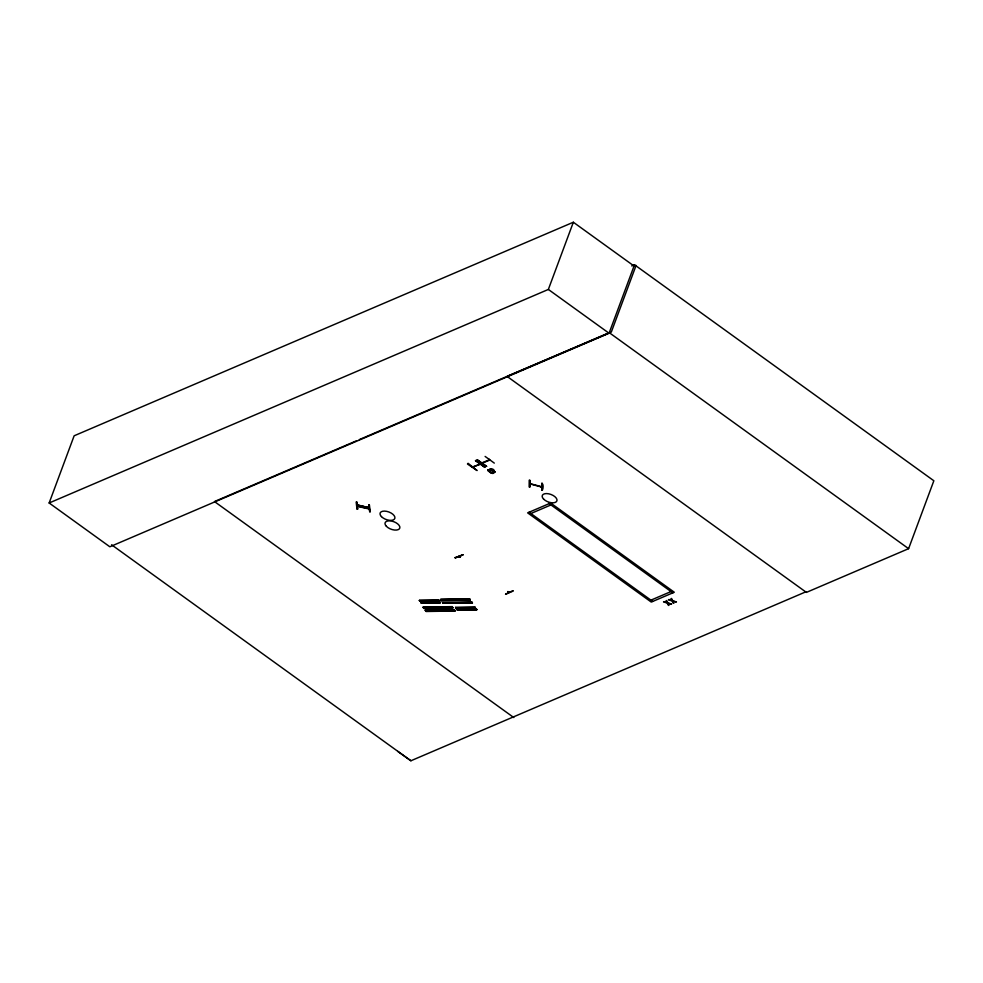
<?xml version="1.0" encoding="UTF-8"?>
<svg xmlns="http://www.w3.org/2000/svg" width="983" height="983" viewBox="0 0 983 983"><rect width="100%" height="100%" fill="white"/><g stroke="black" fill="none" stroke-linecap="round" stroke-linejoin="round"><path stroke-width="1.47" d="M529.776 486.929L529.837 480.232L529.812 487.101L529.149 486.917L529.198 480.22L529.862 480.392M529.911 483.931L531.164 483.98M540.699 486.843L541.78 486.818M541.891 490.173L541.952 483.476L541.756 490.296C543.095 491.279 544.029 483.267 541.817 483.587L542.026 483.034M357.321 506.024L369.252 508.592M369.264 509.01L357.333 506.368M475.575 460.536L484.68 467.367M475.883 460.449L485.098 467.183L475.453 460.658M485.111 456.431L494.302 463.104M908.599 548.674L609.263 332.672L507.056 376.391L806.392 592.393L908.599 548.674L933.85 480.761L634.514 264.771L609.055 333.237L109.838 546.781L49.15 502.989L74.143 435.788L573.347 222.232L634.047 266.024M357.136 504.844L369.129 507.769L357.234 505.041M357.505 508.973L356.78 501.994L357.652 509.083L356.989 508.936L357.615 508.924M370.235 511.91L369.399 504.93L368.736 504.844L369.706 511.639M467.441 464.013L477.087 470.55L468.068 463.276M486.61 466.323L477.025 459.823M479.95 463.472L479.065 464.246L479.483 463.128M479.827 463.46L479.52 464.455M49.15 502.989L548.354 289.444L573.347 222.232M488.698 460.044L488.846 459.442M488.662 460.105L489.03 459.135M488.907 460.376L489.423 459.786L481.94 462.87M454.908 557.668L463.018 554.854L455.412 557.852M487.728 470.439C496.808 464.283 496.464 479.839 487.728 470.193M487.703 470.279L490.947 468.817M491.684 473.302L487.765 470.353M491.967 473.364L495.186 471.729M495.186 471.987L490.91 468.903M512.819 590.709L505.594 594.174M636.087 265.435L611.303 332.082L507.056 376.391M549.485 502.792L549.165 503.628L672.827 592.86M459.073 556.538L460.105 557.25M472.307 467.072L473.155 466.716M489.767 460.069L489.018 460.4M363.722 507.363L363.563 506.675L363.771 507.449M463.005 554.67L455.313 557.877M472.418 466.974L480.146 464.16L472.626 467.306M482.886 462.944L482.161 463.202M489.632 460.118L482.235 463.165M477.308 459.7L486.61 466.446M541.744 487.089L529.96 483.894M631.75 265.951L634.514 264.771M356.546 440.777L214.466 501.563L513.802 717.553M359.36 439.573L505.655 376.993M530.894 513.519L550.971 504.93M650.93 600.146L671.02 591.557M397.808 751.405L410.906 760.768L805.691 591.889L806.392 592.393M460.019 557.177L459.417 556.39L460.265 556.968M508.997 592.221L507.83 591.766M508.469 592.233L507.978 591.483M505.581 594.248L513.187 591.041L512.671 590.685M530.083 483.661L541.535 486.683M419.311 600.404L419.925 601.277L439.241 600.945L438.848 600.011L419.311 600.404L438.836 600.416M440.224 602.112L420.736 602.407L440.581 602.64L421.117 602.96M421.08 602.911L440.384 602.616M440.679 599.495L470.218 599.556L470.218 600.183M438.996 600.638L419.544 600.748M440.421 599.446L469.702 598.844L470.12 599.728L440.937 600.171L441.355 600.748M423.304 607.285L423.624 608.059L452.807 607.58M442.805 602.481L443.124 603.267L472.307 602.788M443.063 603.157L472.418 603.23L472.344 602.542L442.915 602.997L471.815 602.444M425.172 610.21L425.75 611.045L454.932 610.566L454.453 609.607L425.172 610.21L454.502 610.296L425.578 610.799M425.946 610.984L455.043 611.021L454.613 610.443M423.046 607.224L452.327 606.622L452.745 607.506L423.562 607.949L423.968 608.526L452.917 608.035L452.487 607.457M471.729 601.989L472 602.702M455.719 607.408L456.026 607.85M457.169 609.693L476.78 609.558L457.169 609.693L457.562 610.185L457.132 609.399M455.891 607.887L475.391 607.863L475.035 606.929L455.51 607.334M362.739 506.552L362.813 507.179M440.728 599.569L469.653 599.077M469.714 599.519L440.814 600.023M441.342 600.748L470.292 600.244M442.547 602.432L471.779 602.063M423.046 607.273L452.377 607.31L423.44 607.813M455.78 607.715L475.354 607.568M456.087 608.145L475.428 607.863M476.411 609.042L456.935 609.349L476.46 608.919L476.853 609.853L457.513 610.148M426.057 611.5L454.982 611.008M507.867 591.741L508.739 592.331M356.817 502.153L356.153 502.006L356.989 508.936M357.185 505.237L369.104 507.916M368.92 504.807L369.755 511.738M548.354 289.444L609.055 333.237M529.087 512.229L652.737 601.449M111.57 544.766L410.906 760.768M479.323 463.546L479.065 464.246M489.62 469.972L489.657 471.176L491.512 472.245L493.601 471.582L491.439 469.837L489.62 469.972M550.64 503.001L527.625 512.856L651.274 602.075L674.289 592.233L550.64 503.001M664.127 601.633L663.55 601.879L667.211 603.083L668.452 605.417L669.054 605.159L668.059 603.329L671.586 604.078L667.862 602.849L666.646 600.552L666.044 600.81L667.015 602.604L664.127 601.633M669.018 599.544L668.44 599.79L672.102 600.994L673.33 603.329L673.945 603.071L672.95 601.24L676.464 601.989L672.753 600.76L671.536 598.463L670.934 598.721L671.905 600.515L669.018 599.544M386.393 526.323A7.827 4.006 20.4 0 0 399.245 528.989A7.827 4.006 20.4 0 0 391.664 521.088A7.827 4.006 20.4 0 0 386.393 526.323M381.429 516.603A7.827 4.006 20.4 0 0 394.294 519.257A7.827 4.006 20.4 0 0 386.7 511.357A7.827 4.006 20.4 0 0 381.429 516.603M543.562 499.057A7.79 3.993 20.4 0 0 556.378 501.699A7.79 3.993 20.4 0 0 548.821 493.835A7.79 3.993 20.4 0 0 543.562 499.057"/></g></svg>
